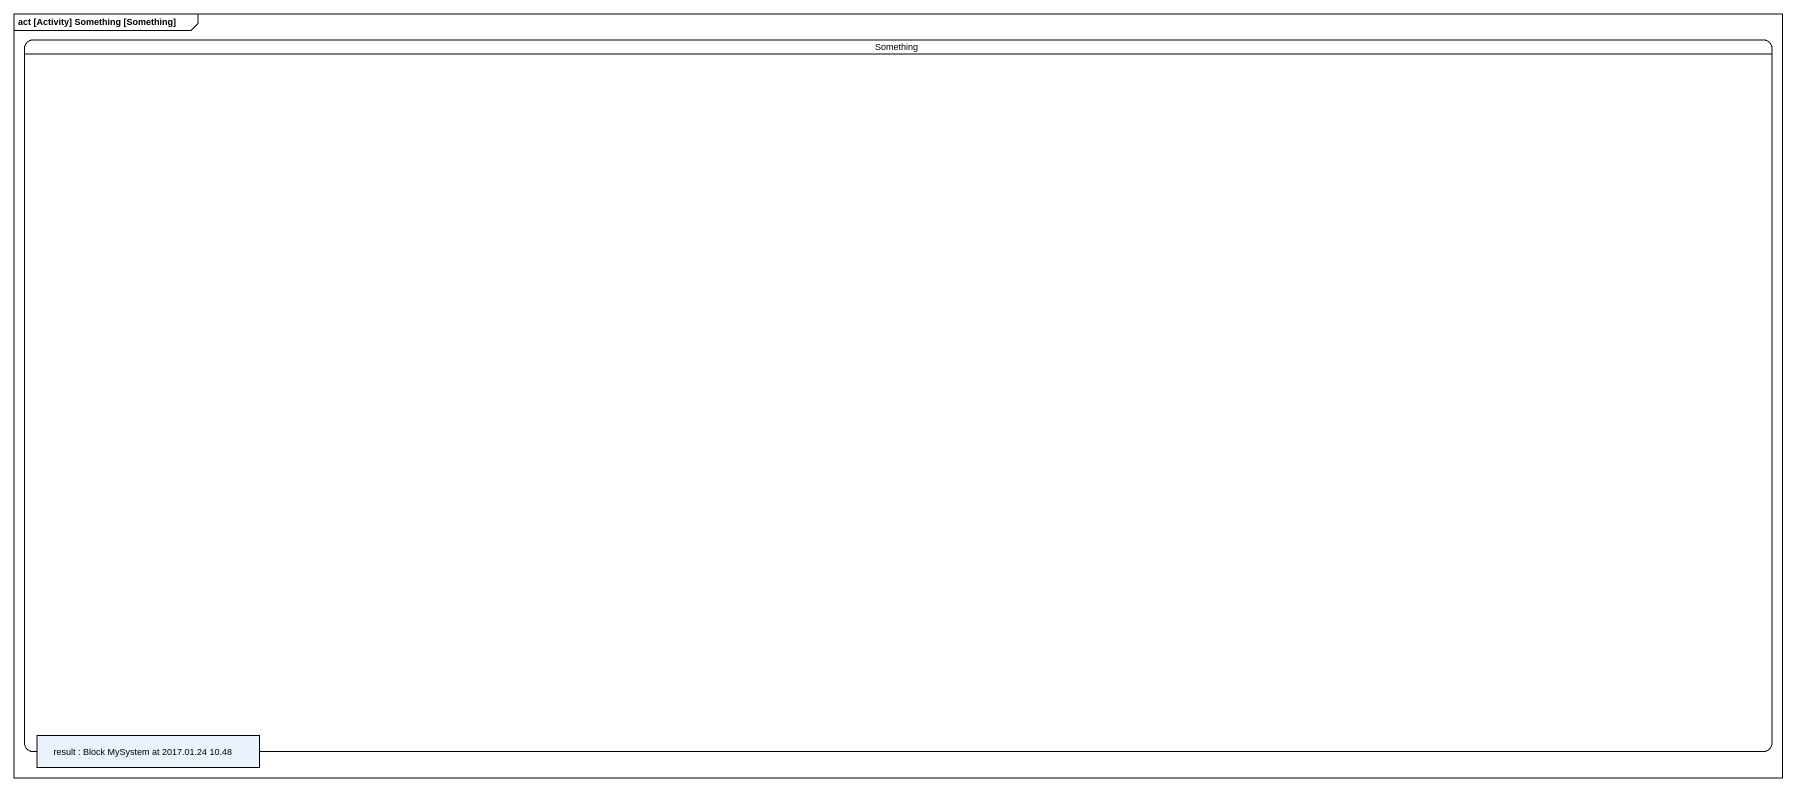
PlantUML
@startuml
mainframe act [Activity] Something [Something]
hide empty description
state Something {
  state "result : Block MySystem at 2017.01.24 10.48" as result <<object>>
}
@enduml
